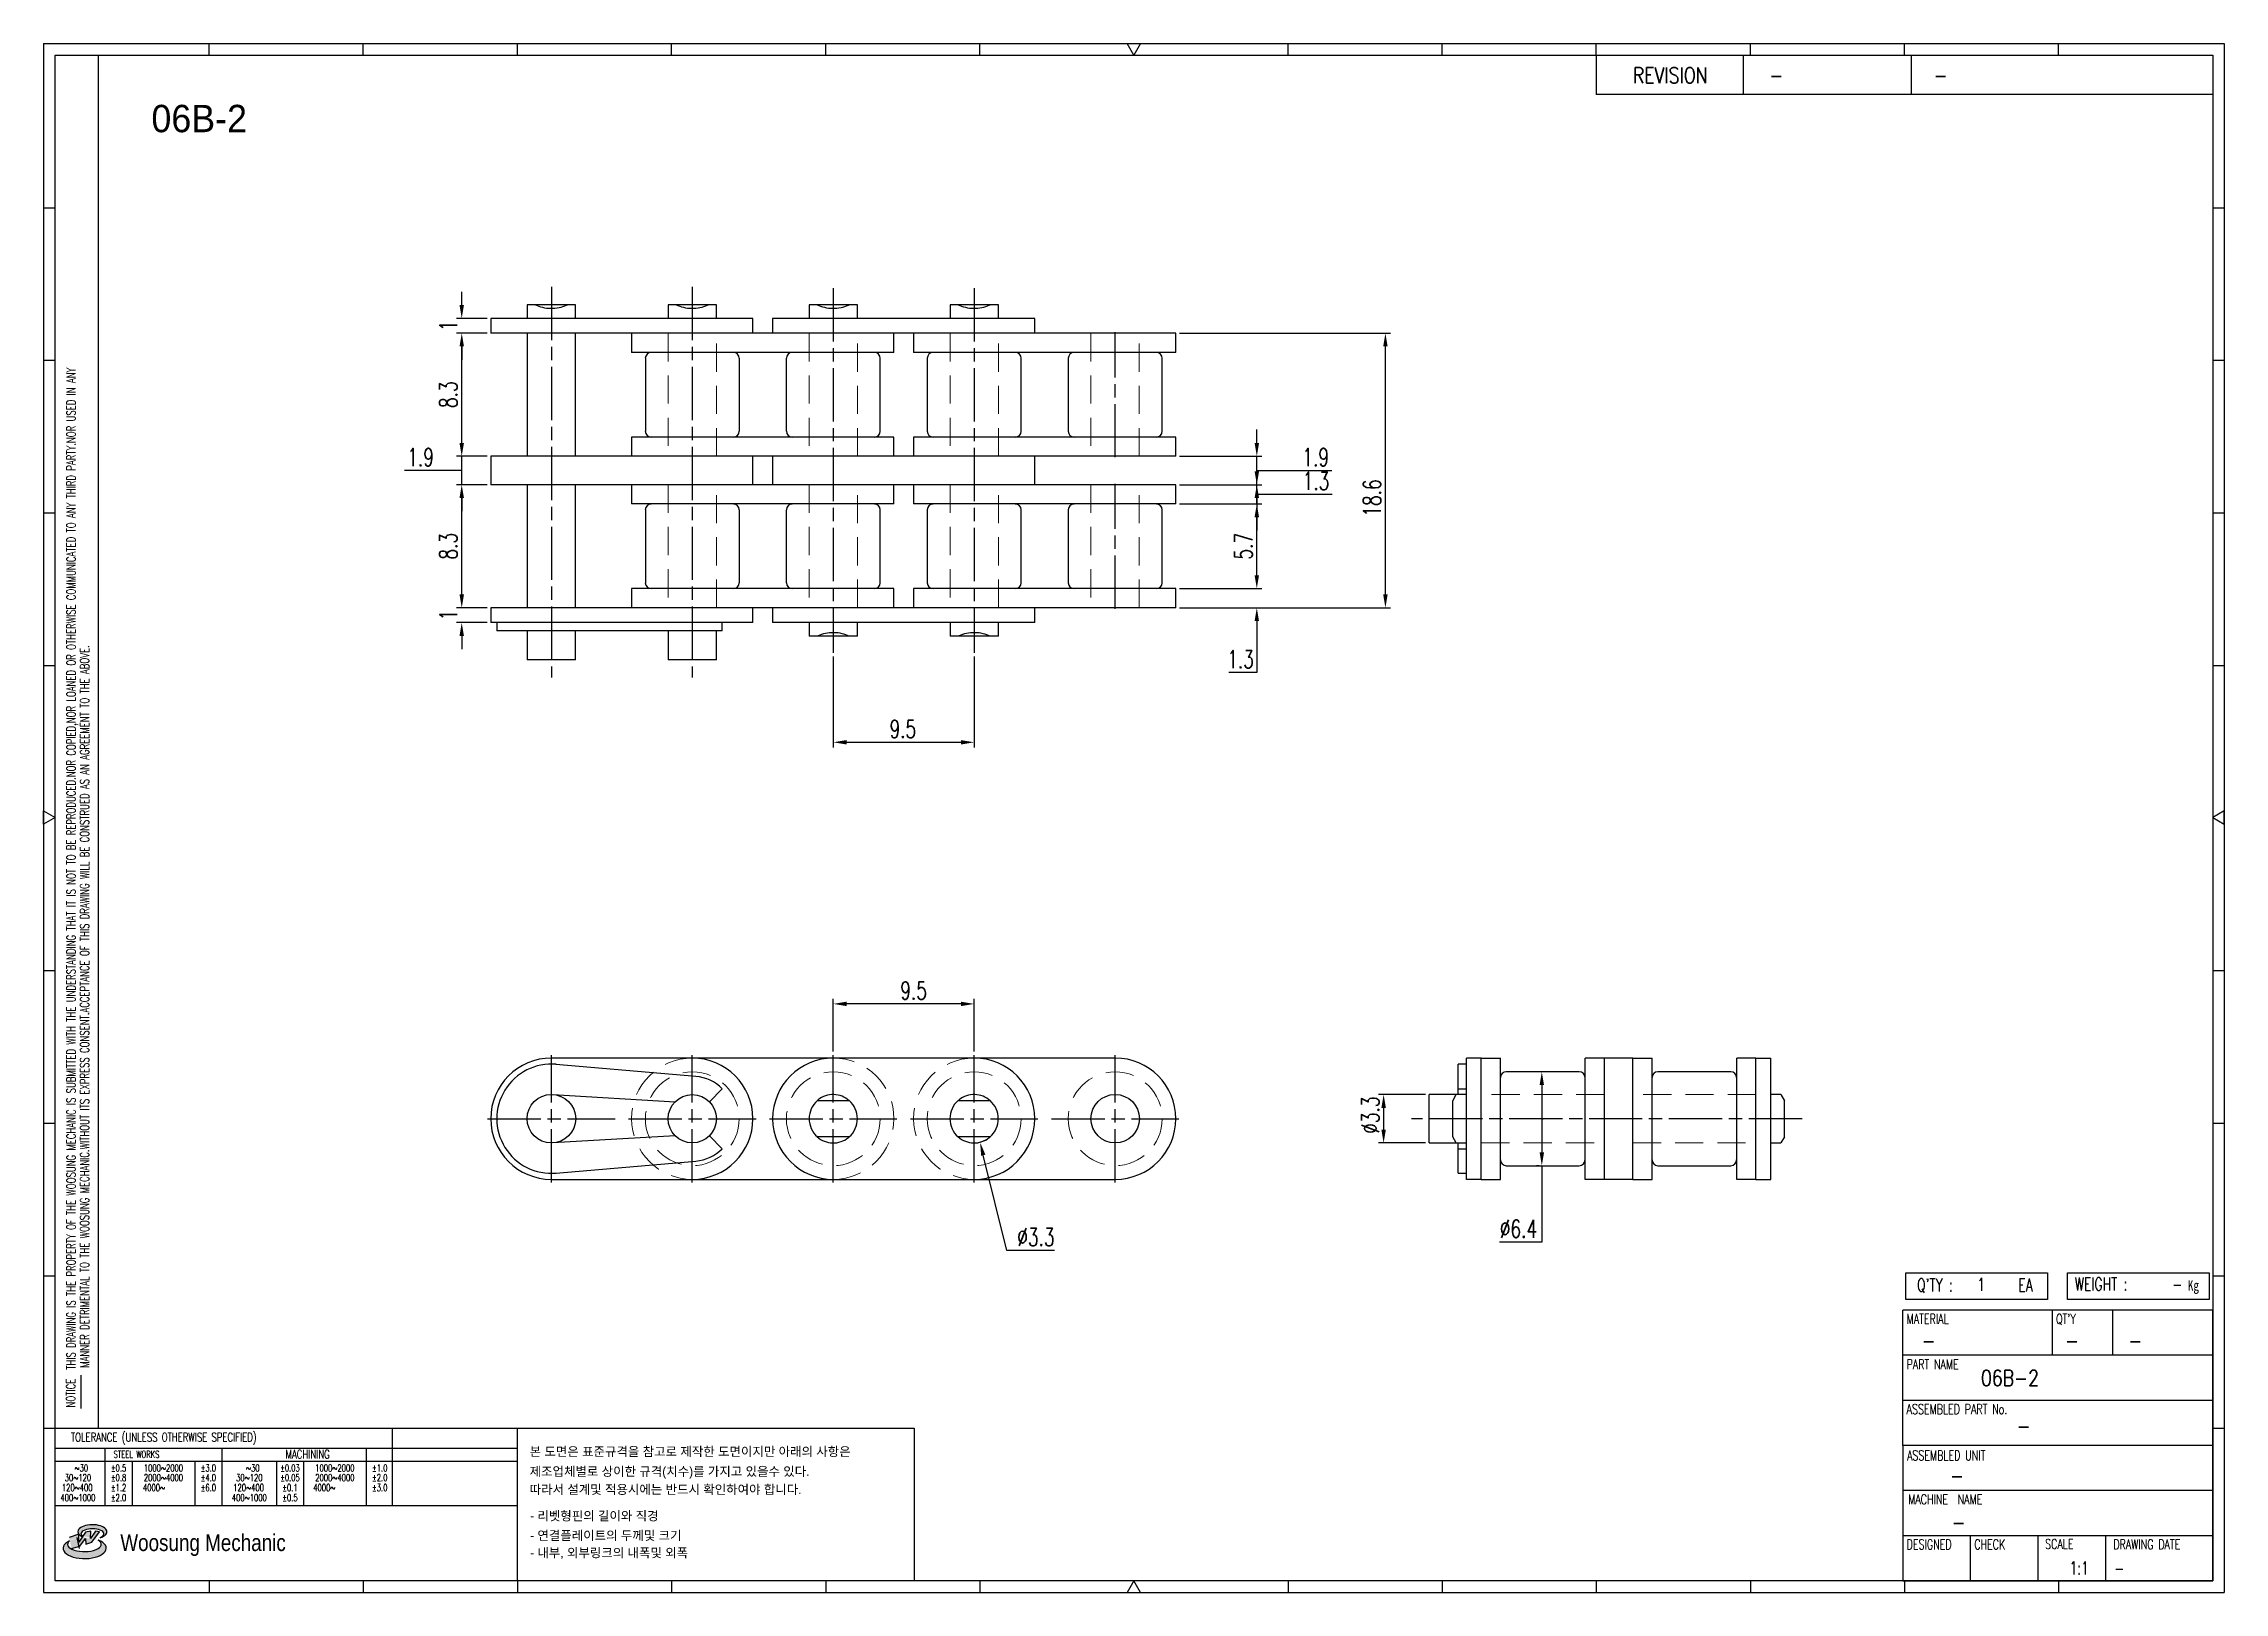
# Model space of a CAD drawing. Header units: millimetres. Extents: x 100 to 247, y -47 to 58.
import ezdxf
from ezdxf.enums import TextEntityAlignment as Align

# ---------------------------------------------------------------- set-up
doc = ezdxf.new("R2010")
doc.units = ezdxf.units.MM
doc.linetypes.add('AM_ISO08W050', pattern=[18, 12, -1.5, 3, -1.5])
doc.linetypes.add('HIDDEN', pattern=[9.525, 6.35, -3.175])
doc.layers.get('Defpoints').update_dxf_attribs({"color": 80})
doc.layers.add('CL1', color=140, linetype='AM_ISO08W050', lineweight=25)
doc.layers.add('HL3', color=1, linetype='HIDDEN', lineweight=0)
for name, color, linetype in [('S-DIM', 40, 'Continuous'), ('TITLE', 7, 'Continuous'), ('도면레이아웃', 7, 'Continuous')]:
    doc.layers.add(name, color=color, linetype=linetype)
doc.styles.add('HAN', font='ROMANS.shx', dxfattribs={"width": 0.7, "bigfont": 'whgtxt.shx'})
doc.styles.add('HKD_ST2', font='romans.shx', dxfattribs={"width": 0.7, "height": 4, "bigfont": '@extfont2.shx'})
doc.styles.add('HSG', font='SIMPLEX.shx', dxfattribs={"width": 0.7, "bigfont": 'HSG.shx'})
doc.styles.add('MtXpl_', font='Gulim.ttf')
doc.styles.add('SLDTEXTSTYLE4', font='arial.ttf', dxfattribs={"width": 0.8})
doc.dimstyles.new('APP0.5', dxfattribs={"dimscale": 0.5, "dimtxt": 2.4, "dimasz": 1.8, "dimexe": 0.7, "dimexo": 0.5, "dimgap": 0.6, "dimtad": 1, "dimtoh": 1, "dimdec": 1, "dimrnd": 0.01, "dimzin": 9, "dimdsep": 46, "dimtxsty": 'HSG', "dimcen": 0, "dimclrd": 1, "dimclre": 1, "dimclrt": 256, "dimazin": 2, "dimtp": 1, "dimtm": 1, "dimtfac": 0.5, "dimtdec": 1, "dimtofl": 0, "dimtmove": 0, "dimatfit": 3, "dimfxl": 0, "dimtvp": 1, "dimtolj": 2, "dimlwd": -1, "dimlwe": -1, "dimarcsym": 0})

# ---------------------------------------------------------------- blocks, each defined once
blk = doc.blocks.new('MAST')
at = {"layer": '도면레이아웃'}
h = blk.add_hatch(color=10, dxfattribs=at)
h.paths.add_polyline_path([(1.544, 35.177), (1.554, 34.966), (1.779, 35.034), (2.054, 35.422), (1.908, 35.446), (1.728, 35.167), (1.741, 35.439), (1.547, 35.405), (1.292, 35.041), (1.295, 35.33), (0.943, 35.208), (1.03, 34.8), (1.336, 34.885)])
edge = h.paths.add_edge_path()
edge.add_ellipse((1.795, 35.421), major_axis=(-0.53, 0), ratio=0.487785, start_angle=122.36065, end_angle=403.39574)
edge.add_line((1.411, 35.244), (1.419, 35.261))
edge.add_ellipse((1.798, 35.344), major_axis=(-0.423, 0), ratio=0.444396, start_angle=131.58977, end_angle=386.19408, ccw=False)
edge = h.paths.add_edge_path()
edge.add_ellipse((1.512, 34.815), major_axis=(-0.793, 0), ratio=0.480113, start_angle=314.67633, end_angle=590.85213)
edge.add_ellipse((1.501, 34.958), major_axis=(-0.62, 0), ratio=0.43311, start_angle=331.7024, end_angle=574.42495, ccw=False)
at = {"color": 140}
for p, q in [((0, 90.118), (80.15, 90.118)), ((0, 90.118), (0, 33.191)), ((80.15, 90.118), (80.15, 33.191)), ((57.068, 89.693), (57.068, 88.246)), ((62.47, 89.693), (62.47, 88.246)), ((68.635, 89.693), (68.635, 88.246)), ((79.725, 88.246), (57.068, 88.246)), ((68.449, 43.961), (68.449, 44.936)), ((68.449, 44.936), (73.654, 44.936)), ((73.654, 44.936), (73.654, 43.961)), ((74.39, 43.961), (74.39, 44.936)), ((74.39, 44.936), (79.595, 44.936)), ((79.595, 44.936), (79.595, 43.961)), ((68.336, 38.59), (68.336, 43.563)), ((79.725, 43.563), (68.336, 43.563)), ((73.654, 43.961), (68.449, 43.961)), ((73.827, 43.563), (73.827, 41.905)), ((79.595, 43.961), (74.39, 43.961)), ((76.037, 43.563), (76.037, 41.905)), ((79.725, 38.59), (79.725, 43.563)), ((79.725, 41.905), (68.336, 41.905)), ((79.725, 40.248), (68.336, 40.248)), ((68.336, 38.59), (68.336, 33.616)), ((79.725, 38.59), (68.336, 38.59)), ((79.725, 33.616), (79.725, 38.59)), ((79.725, 36.932), (68.336, 36.932)), ((79.725, 35.274), (68.336, 35.274)), ((70.822, 33.616), (70.822, 35.274)), ((73.309, 33.616), (73.309, 35.274)), ((75.796, 33.616), (75.796, 35.274)), ((0, 33.191), (80.15, 33.191)), ((68.336, 33.616), (79.725, 33.616))]:
    blk.add_line(p, q, dxfattribs=at)
for p, q in [((6.089, 89.693), (6.089, 90.118)), ((11.753, 89.693), (11.753, 90.118)), ((17.418, 89.693), (17.418, 90.118)), ((23.082, 89.693), (23.082, 90.118)), ((28.746, 89.693), (28.746, 90.118)), ((34.411, 89.693), (34.411, 90.118)), ((45.739, 89.693), (45.739, 90.118)), ((51.404, 89.693), (51.404, 90.118)), ((57.068, 89.693), (57.068, 90.118)), ((62.732, 89.693), (62.732, 90.118)), ((68.397, 89.693), (68.397, 90.118)), ((74.061, 89.693), (74.061, 90.118)), ((0, 84.085), (0.425, 84.085)), ((79.725, 84.085), (80.15, 84.085)), ((0, 78.478), (0.425, 78.478)), ((79.725, 78.478), (80.15, 78.478)), ((0, 72.87), (0.425, 72.87)), ((79.725, 72.87), (80.15, 72.87)), ((0, 67.262), (0.425, 67.262)), ((79.725, 67.262), (80.15, 67.262)), ((0, 56.047), (0.425, 56.047)), ((79.725, 56.047), (80.15, 56.047)), ((0, 50.439), (0.425, 50.439)), ((79.725, 50.439), (80.15, 50.439)), ((0, 44.832), (0.425, 44.832)), ((79.725, 44.832), (80.15, 44.832)), ((1.377, 39.947), (1.377, 41.174)), ((0, 39.224), (0.425, 39.224)), ((79.725, 39.224), (80.15, 39.224)), ((6.089, 33.616), (6.089, 33.191)), ((11.753, 33.616), (11.753, 33.191)), ((17.418, 33.616), (17.418, 33.191)), ((23.082, 33.616), (23.082, 33.191)), ((28.746, 33.616), (28.746, 33.191)), ((34.411, 33.616), (34.411, 33.191)), ((45.739, 33.616), (45.739, 33.191)), ((51.404, 33.616), (51.404, 33.191)), ((57.068, 33.616), (57.068, 33.191)), ((62.732, 33.616), (62.732, 33.191)), ((68.397, 33.616), (68.397, 33.191)), ((74.061, 33.616), (74.061, 33.191))]:
    blk.add_line(p, q)
at = {"color": 2}
for p, q in [((2.017, 39.224), (2.017, 89.693)), ((0.425, 39.224), (17.418, 39.224)), ((0.425, 38.487), (17.418, 38.487)), ((2.257, 38.487), (2.257, 36.382)), ((6.557, 38.5), (6.557, 36.382)), ((11.857, 38.487), (11.857, 36.382)), ((12.816, 39.224), (12.816, 36.382)), ((17.418, 33.616), (17.418, 39.224)), ((0.425, 38.012), (17.418, 38.012)), ((3.257, 38.012), (3.257, 36.382)), ((5.557, 38.012), (5.557, 36.382)), ((8.557, 38.012), (8.557, 36.382)), ((9.557, 38.026), (9.557, 36.382)), ((0.425, 36.382), (17.418, 36.382))]:
    blk.add_line(p, q, dxfattribs=at)
for points in [[(40.075, 89.693), (39.83, 90.118), (40.32, 90.118)], [(0.425, 61.679), (0, 61.433), (0, 61.924)], [(79.725, 61.679), (80.15, 61.433), (80.15, 61.924)], [(40.075, 33.616), (39.83, 33.191), (40.32, 33.191)]]:
    blk.add_lwpolyline(points, close=True)
at = {"color": 140}
blk.add_lwpolyline([(0.425, 89.693), (79.725, 89.693), (79.725, 33.616), (0.425, 33.616)], close=True, dxfattribs=at)
at = {"layer": '도면레이아웃'}
for p, q in [((1.295, 35.33), (0.943, 35.208)), ((1.547, 35.405), (1.292, 35.041)), ((1.292, 35.041), (1.295, 35.33)), ((1.741, 35.439), (1.547, 35.405)), ((1.908, 35.446), (1.728, 35.167)), ((1.728, 35.167), (1.741, 35.439)), ((1.779, 35.034), (2.054, 35.422)), ((2.054, 35.422), (1.908, 35.446)), ((1.03, 34.8), (1.336, 34.885)), ((1.224, 35.208), (1.311, 34.8)), ((1.224, 35.208), (1.224, 35.208)), ((1.336, 34.885), (1.544, 35.177)), ((1.419, 35.261), (1.411, 35.244)), ((1.544, 35.177), (1.554, 34.966)), ((1.554, 34.966), (1.779, 35.034))]:
    blk.add_line(p, q, dxfattribs=at)
for centre, major_axis, ratio, start_param, end_param in [((1.795, 35.421), (-0.53, 0), 0.487785, 2.135596, 7.040584), ((1.798, 35.344), (-0.423, 0), 0.444396, 2.296675, 6.740358), ((1.512, 34.815), (-0.793, 0), 0.480113, 5.492138, 10.312315), ((1.501, 34.958), (-0.62, 0), 0.43311, 5.789299, 10.025607)]:
    blk.add_ellipse(centre, major_axis=major_axis, ratio=ratio, start_param=start_param, end_param=end_param, dxfattribs=at)
for s, height, style, width, p in [('REVISION', 0.5806, 'HAN', 0.8, (58.415, 88.664)), ('-', 0.581, 'HAN', 0.8, (63.426, 88.664)), ('-', 0.581, 'HAN', 0.8, (69.468, 88.664)), ("Q'TY : ", 0.4746, 'HKD_ST2', 0.7, (68.857, 44.253)), ('1', 0.475, 'HKD_ST2', 0.7, (71.071, 44.275)), ('EA', 0.4746, 'HKD_ST2', 0.7, (72.578, 44.253)), ('WEIGHT : ', 0.4746, 'HKD_ST2', 0.7, (74.65, 44.286)), ('-', 0.581, 'HAN', 0.8, (69.029, 42.157)), ('-', 0.581, 'HAN', 0.8, (74.289, 42.157)), ('-', 0.581, 'HAN', 0.8, (76.623, 42.157)), ('-', 0.581, 'HAN', 0.8, (72.515, 39.013)), ('-', 0.581, 'HAN', 0.8, (70.067, 37.189)), ('-', 0.581, 'HAN', 0.8, (70.126, 35.48)), ('1:1', 0.4746, 'HKD_ST2', 0.7, (74.458, 33.848)), ('-', 0.475, 'HKD_ST2', 0.7, (76.112, 33.837))]:
    blk.add_text(s, height=height, dxfattribs=dict(style=style, width=width)).set_placement(p)
at = {"color": 6, "style": 'HKD_ST2', "width": 0.7}
for s, p in [(' THIS DRAWING IS THE PROPERTY OF THE WOOSUNG MECHANIC IS SUBMITTED WITH THE UNDERSTANDING THAT IT IS NOT TO BE REPRODUCED.NOR COPIED,NOR LOANED OR OTHERWISE COMMUNICATED TO ANY THIRD PARTY.NOR USED IN ANY', (1.173, 41.217)), ('MANNER DETRIMENTAL TO THE WOOSUNG MECHANIC.WITHOUT ITS EXPRESS CONSENT.ACCEPTANCE OF THIS DRAWING WILL BE CONSTRUED AS AN AGREEMENT TO THE ABOVE.', (1.672, 41.447))]:
    blk.add_text(s, height=0.326266, rotation=90, dxfattribs=at).set_placement(p)
at = {"style": 'HKD_ST2', "width": 0.7}
blk.add_text('-', height=0.475, dxfattribs=at).set_placement((78.613, 44.286), align=Align.RIGHT)
at = {"color": 254, "style": 'HKD_ST2', "width": 0.7}
for s, height, p in [('MATERIAL', 0.3651, (68.474, 43.425)), ("QT'Y", 0.3651, (73.965, 43.425)), ('PART NAME', 0.3651, (68.474, 41.756)), ('ASSEMBLED PART No.', 0.36511, (68.474, 40.109)), ('ASSEMBLED UNIT', 0.36511, (68.49, 38.408)), ('MACHINE  NAME', 0.36511, (68.532, 36.794)), ('DESIGNED', 0.3651, (68.474, 35.136)), ('CHECK', 0.3651, (70.961, 35.136)), ('SCALE', 0.3651, (73.566, 35.153)), ('DRAWING DATE', 0.36511, (76.071, 35.141))]:
    blk.add_text(s, height=height, dxfattribs=at).set_placement(p, align=Align.TOP_LEFT)
at = {"style": 'HKD_ST2', "width": 0.7}
blk.add_text('NOTICE', height=0.3263, rotation=90, dxfattribs=at).set_placement((1.163, 39.988))
blk.add_text('TOLERANCE (UNLESS OTHERWISE SPECIFIED)', height=0.32627, dxfattribs=at).set_placement((4.417, 38.896), align=Align.MIDDLE_CENTER)
at = {"color": 4, "style": 'HKD_ST2', "width": 0.7}
for s, height, p in [('%%12630', 0.261, (1.389, 37.762)), ('1000%%1262000', 0.26101, (4.407, 37.762)), ('%%12630', 0.261, (7.689, 37.762)), ('1000%%1262000', 0.26101, (10.707, 37.762)), ('120%%126400', 0.26101, (1.237, 37.045)), ('30%%126120', 0.261, (1.263, 37.411)), ('4000%%126', 0.261, (4.061, 37.045)), ('2000%%1264000', 0.26101, (4.407, 37.411)), ('120%%126400', 0.26101, (7.537, 37.045)), ('30%%126120', 0.261, (7.563, 37.411)), ('4000%%126', 0.261, (10.321, 37.045)), ('2000%%1264000', 0.26101, (10.707, 37.411)), ('400%%1261000', 0.26101, (1.263, 36.67)), ('400%%1261000', 0.26101, (7.563, 36.67))]:
    blk.add_text(s, height=height, dxfattribs=at).set_placement(p, align=Align.MIDDLE_CENTER)
for s, height, p in [('%%P0.5', 0.261, (2.757, 37.762)), ('STEEL WORKS', 0.26101, (3.416, 38.268)), ('%%P3.0', 0.261, (6.057, 37.762)), ('%%P0.03', 0.261, (9.057, 37.762)), ('MACHINING', 0.3263, (9.707, 38.27)), ('%%P1.0', 0.261, (12.357, 37.762)), ('%%P0.8', 0.261, (2.757, 37.411)), ('%%P1.2', 0.261, (2.757, 37.045)), ('%%P4.0', 0.261, (6.057, 37.411)), ('%%P6.0', 0.261, (6.057, 37.045)), ('%%P0.05', 0.261, (9.057, 37.411)), ('%%P0.1', 0.261, (9.057, 37.045)), ('%%P2.0', 0.261, (12.357, 37.411)), ('%%P3.0', 0.261, (12.357, 37.045)), ('%%P2.0', 0.261, (2.757, 36.67)), ('%%P0.5', 0.261, (9.057, 36.67))]:
    blk.add_text(s, height=height, dxfattribs=at).set_placement(p, align=Align.MIDDLE)
at = {"color": 1, "style": 'SLDTEXTSTYLE4', "width": 0.8}
blk.add_text('Woosung Mechanic', height=0.61957, dxfattribs=at).set_placement((2.822, 34.711))
at = {"layer": 'TITLE', "width": 0.8}
blk.add_text('Kg', height=0.3789, dxfattribs=at).set_placement((78.807, 44.286))
blk = doc.blocks.new('*D6')
at = {"layer": 'Defpoints', "color": 0, "transparency": 16777216}
for p in [(176.25, 21.06), (181.72, 21.06), (176.25, 19.76)]:
    blk.add_point(p, dxfattribs=at)
at = {"layer": 'S-DIM', "color": 1, "transparency": 16777216}
for p, q in [((181.72, 21.96), (181.72, 22.86)), ((176.5, 21.06), (182.07, 21.06)), ((176.5, 19.76), (182.07, 19.76)), ((181.72, 18.86), (181.72, 15.38)), ((181.72, 15.38), (179.82, 15.38))]:
    blk.add_line(p, q, dxfattribs=at)
for points in [[(181.57, 21.96), (181.87, 21.96), (181.72, 21.06)], [(181.57, 18.86), (181.87, 18.86), (181.72, 19.76)]]:
    blk.add_solid(points, dxfattribs=at)
at = {"layer": 'S-DIM', "transparency": 16777216, "insert": (180.62, 16.28), "char_height": 1.2, "attachment_point": 5, "style": 'HSG'}
blk.add_mtext('\\A2;1.3', dxfattribs=at)
blk = doc.blocks.new('*D13')
at = {"layer": 'Defpoints', "color": 0, "transparency": 16777216}
for p in [(176.25, 26.78), (181.72, 26.78), (176.25, 21.06)]:
    blk.add_point(p, dxfattribs=at)
at = {"layer": 'S-DIM', "color": 1, "transparency": 16777216}
for p, q in [((176.5, 26.78), (182.07, 26.78)), ((181.72, 21.96), (181.72, 25.88)), ((176.5, 21.06), (182.07, 21.06))]:
    blk.add_line(p, q, dxfattribs=at)
for points in [[(181.57, 25.88), (181.87, 25.88), (181.72, 26.78)], [(181.57, 21.96), (181.87, 21.96), (181.72, 21.06)]]:
    blk.add_solid(points, dxfattribs=at)
at = {"layer": 'S-DIM', "transparency": 16777216, "insert": (180.82, 23.92), "char_height": 1.2, "attachment_point": 5, "rotation": 90, "style": 'HSG'}
blk.add_mtext('\\A2;5.7', dxfattribs=at)
blk = doc.blocks.new('*D14')
at = {"layer": 'Defpoints', "color": 0, "transparency": 16777216}
for p in [(176.25, 28.08), (181.72, 28.08), (176.25, 26.78)]:
    blk.add_point(p, dxfattribs=at)
at = {"layer": 'S-DIM', "color": 1, "transparency": 16777216}
for p, q in [((181.72, 28.98), (181.72, 29.88)), ((176.5, 28.08), (182.07, 28.08)), ((181.72, 26.78), (181.72, 28.08)), ((176.5, 26.78), (182.07, 26.78)), ((181.72, 27.43), (184.62, 27.43)), ((184.62, 27.43), (186.82, 27.43)), ((181.72, 25.88), (181.72, 24.98))]:
    blk.add_line(p, q, dxfattribs=at)
for points in [[(181.57, 28.98), (181.87, 28.98), (181.72, 28.08)], [(181.57, 25.88), (181.87, 25.88), (181.72, 26.78)]]:
    blk.add_solid(points, dxfattribs=at)
at = {"layer": 'S-DIM', "transparency": 16777216, "insert": (185.72, 28.33), "char_height": 1.2, "attachment_point": 5, "style": 'HSG'}
blk.add_mtext('\\A2;1.3', dxfattribs=at)
blk = doc.blocks.new('*D15')
at = {"layer": 'Defpoints', "color": 0, "transparency": 16777216}
for p in [(176.25, 30), (181.72, 30), (176.25, 28.08)]:
    blk.add_point(p, dxfattribs=at)
at = {"layer": 'S-DIM', "color": 1, "transparency": 16777216}
for p, q in [((181.72, 30.9), (181.72, 31.8)), ((176.5, 30), (182.07, 30)), ((181.72, 28.08), (181.72, 30)), ((176.5, 28.08), (182.07, 28.08)), ((181.72, 29.04), (184.62, 29.04)), ((184.62, 29.04), (186.78, 29.04)), ((181.72, 27.18), (181.72, 26.28))]:
    blk.add_line(p, q, dxfattribs=at)
for points in [[(181.57, 30.9), (181.87, 30.9), (181.72, 30)], [(181.57, 27.18), (181.87, 27.18), (181.72, 28.08)]]:
    blk.add_solid(points, dxfattribs=at)
at = {"layer": 'S-DIM', "transparency": 16777216, "insert": (185.7, 29.94), "char_height": 1.2, "attachment_point": 5, "style": 'HSG'}
blk.add_mtext('\\A2;1.9', dxfattribs=at)
blk = doc.blocks.new('*D16')
at = {"layer": 'Defpoints', "color": 0, "transparency": 16777216}
for p in [(176.25, 38.32), (190.41, 38.32), (176.25, 19.76)]:
    blk.add_point(p, dxfattribs=at)
at = {"layer": 'S-DIM', "color": 1, "transparency": 16777216}
for p, q in [((176.5, 38.32), (190.76, 38.32)), ((190.41, 20.66), (190.41, 37.42)), ((176.5, 19.76), (190.76, 19.76))]:
    blk.add_line(p, q, dxfattribs=at)
for points in [[(190.26, 37.42), (190.56, 37.42), (190.41, 38.32)], [(190.26, 20.66), (190.56, 20.66), (190.41, 19.76)]]:
    blk.add_solid(points, dxfattribs=at)
at = {"layer": 'S-DIM', "transparency": 16777216, "insert": (189.51, 27.18), "char_height": 1.2, "attachment_point": 5, "rotation": 90, "style": 'HSG'}
blk.add_mtext('\\A2;18.6', dxfattribs=at)
blk = doc.blocks.new('*D8')
at = {"layer": 'Defpoints', "color": 0, "transparency": 16777216}
for p in [(127.99, 19.76), (129.95, 19.76), (129.95, 18.76)]:
    blk.add_point(p, dxfattribs=at)
at = {"layer": 'S-DIM', "color": 1, "transparency": 16777216}
for p, q in [((127.99, 20.66), (127.99, 21.56)), ((129.7, 19.76), (127.64, 19.76)), ((129.7, 18.76), (127.64, 18.76)), ((127.99, 17.86), (127.99, 16.96))]:
    blk.add_line(p, q, dxfattribs=at)
for points in [[(127.84, 20.66), (128.14, 20.66), (127.99, 19.76)], [(127.84, 17.86), (128.14, 17.86), (127.99, 18.76)]]:
    blk.add_solid(points, dxfattribs=at)
at = {"layer": 'S-DIM', "transparency": 16777216, "insert": (127.09, 19.26), "char_height": 1.2, "attachment_point": 5, "rotation": 90, "style": 'HSG'}
blk.add_mtext('\\A2;1', dxfattribs=at)
blk = doc.blocks.new('*D9')
at = {"layer": 'Defpoints', "color": 0, "transparency": 16777216}
for p in [(127.99, 28.08), (129.95, 28.08), (129.95, 19.76)]:
    blk.add_point(p, dxfattribs=at)
at = {"layer": 'S-DIM', "color": 1, "transparency": 16777216}
for p, q in [((129.7, 28.08), (127.64, 28.08)), ((127.99, 20.66), (127.99, 27.18)), ((129.7, 19.76), (127.64, 19.76))]:
    blk.add_line(p, q, dxfattribs=at)
for points in [[(127.84, 27.18), (128.14, 27.18), (127.99, 28.08)], [(127.84, 20.66), (128.14, 20.66), (127.99, 19.76)]]:
    blk.add_solid(points, dxfattribs=at)
at = {"layer": 'S-DIM', "transparency": 16777216, "insert": (127.09, 23.92), "char_height": 1.2, "attachment_point": 5, "rotation": 90, "style": 'HSG'}
blk.add_mtext('\\A2;8.3', dxfattribs=at)
blk = doc.blocks.new('*D10')
at = {"layer": 'Defpoints', "color": 0, "transparency": 16777216}
for p in [(127.99, 30), (129.95, 30), (129.95, 28.08)]:
    blk.add_point(p, dxfattribs=at)
at = {"layer": 'S-DIM', "color": 1, "transparency": 16777216}
for p, q in [((127.99, 30.9), (127.99, 31.8)), ((129.7, 30), (127.64, 30)), ((127.99, 28.08), (127.99, 30)), ((126.29, 29.04), (124.13, 29.04)), ((127.99, 29.04), (126.29, 29.04)), ((129.7, 28.08), (127.64, 28.08)), ((127.99, 27.18), (127.99, 26.28))]:
    blk.add_line(p, q, dxfattribs=at)
for points in [[(127.84, 30.9), (128.14, 30.9), (127.99, 30)], [(127.84, 27.18), (128.14, 27.18), (127.99, 28.08)]]:
    blk.add_solid(points, dxfattribs=at)
at = {"layer": 'S-DIM', "transparency": 16777216, "insert": (125.21, 29.94), "char_height": 1.2, "attachment_point": 5, "style": 'HSG'}
blk.add_mtext('\\A2;1.9', dxfattribs=at)
blk = doc.blocks.new('*D11')
at = {"layer": 'Defpoints', "color": 0, "transparency": 16777216}
for p in [(127.99, 38.32), (129.95, 38.32), (129.95, 30)]:
    blk.add_point(p, dxfattribs=at)
at = {"layer": 'S-DIM', "color": 1, "transparency": 16777216}
for p, q in [((129.7, 38.32), (127.64, 38.32)), ((127.99, 30.9), (127.99, 37.42)), ((129.7, 30), (127.64, 30))]:
    blk.add_line(p, q, dxfattribs=at)
for points in [[(127.84, 37.42), (128.14, 37.42), (127.99, 38.32)], [(127.84, 30.9), (128.14, 30.9), (127.99, 30)]]:
    blk.add_solid(points, dxfattribs=at)
at = {"layer": 'S-DIM', "transparency": 16777216, "insert": (127.09, 34.16), "char_height": 1.2, "attachment_point": 5, "rotation": 90, "style": 'HSG'}
blk.add_mtext('\\A2;8.3', dxfattribs=at)
blk = doc.blocks.new('*D12')
at = {"layer": 'Defpoints', "color": 0, "transparency": 16777216}
for p in [(127.99, 39.32), (129.95, 39.32), (129.95, 38.32)]:
    blk.add_point(p, dxfattribs=at)
at = {"layer": 'S-DIM', "color": 1, "transparency": 16777216}
for p, q in [((127.99, 40.22), (127.99, 41.12)), ((129.7, 39.32), (127.64, 39.32)), ((129.7, 38.32), (127.64, 38.32)), ((127.99, 37.42), (127.99, 36.52))]:
    blk.add_line(p, q, dxfattribs=at)
for points in [[(127.84, 40.22), (128.14, 40.22), (127.99, 39.32)], [(127.84, 37.42), (128.14, 37.42), (127.99, 38.32)]]:
    blk.add_solid(points, dxfattribs=at)
at = {"layer": 'S-DIM', "transparency": 16777216, "insert": (127.09, 38.82), "char_height": 1.2, "attachment_point": 5, "rotation": 90, "style": 'HSG'}
blk.add_mtext('\\A2;1', dxfattribs=at)
blk = doc.blocks.new('*D2')
at = {"layer": 'Defpoints', "color": 0, "transparency": 16777216}
for p in [(153.1, 16.72), (162.62, 16.72), (162.62, 10.67)]:
    blk.add_point(p, dxfattribs=at)
at = {"layer": 'S-DIM', "color": 1, "transparency": 16777216}
for p, q in [((153.1, 16.47), (153.1, 10.32)), ((162.62, 16.47), (162.62, 10.32)), ((154, 10.67), (161.72, 10.67))]:
    blk.add_line(p, q, dxfattribs=at)
for points in [[(154, 10.82), (154, 10.52), (153.1, 10.67)], [(161.72, 10.82), (161.72, 10.52), (162.62, 10.67)]]:
    blk.add_solid(points, dxfattribs=at)
at = {"layer": 'S-DIM', "transparency": 16777216, "insert": (157.8, 11.57), "char_height": 1.2, "attachment_point": 5, "style": 'HSG'}
blk.add_mtext('\\A2;9.5', dxfattribs=at)
blk = doc.blocks.new('*D3')
at = {"layer": 'Defpoints', "color": 0, "transparency": 16777216}
for p in [(153.1, -7.01), (153.1, -10.47), (162.62, -10.47)]:
    blk.add_point(p, dxfattribs=at)
at = {"layer": 'S-DIM', "color": 1, "transparency": 16777216}
for p, q in [((153.1, -10.22), (153.1, -6.66)), ((161.72, -7.01), (154, -7.01)), ((162.62, -10.22), (162.62, -6.66))]:
    blk.add_line(p, q, dxfattribs=at)
for points in [[(154, -6.86), (154, -7.16), (153.1, -7.01)], [(161.72, -6.86), (161.72, -7.16), (162.62, -7.01)]]:
    blk.add_solid(points, dxfattribs=at)
at = {"layer": 'S-DIM', "transparency": 16777216, "insert": (158.53, -6.11), "char_height": 1.2, "attachment_point": 5, "style": 'HSG'}
blk.add_mtext('\\A2;9.5', dxfattribs=at)
blk = doc.blocks.new('*D4')
at = {"layer": 'Defpoints', "color": 0, "transparency": 16777216}
for p in [(162.23, -13.19), (163.02, -16.36)]:
    blk.add_point(p, dxfattribs=at)
at = {"layer": 'S-DIM', "color": 1, "transparency": 16777216}
for p, q in [((164.83, -23.67), (163.23, -17.23)), ((168.05, -23.67), (164.83, -23.67))]:
    blk.add_line(p, q, dxfattribs=at)
blk.add_arc((162.62, -14.77), 1.63, 271.6639, 302.6488, dxfattribs=at)
blk.add_solid([(163.38, -17.2), (163.09, -17.27), (163.02, -16.36)], dxfattribs=at)
at = {"layer": 'S-DIM', "transparency": 16777216, "insert": (166.79, -22.77), "char_height": 1.2, "attachment_point": 5, "style": 'HSG'}
blk.add_mtext('\\A2;∅3.3', dxfattribs=at)
blk = doc.blocks.new('*D5')
at = {"layer": 'Defpoints', "color": 0, "transparency": 16777216}
for p in [(193.37, -13.14), (190.29, -16.41), (193.37, -16.41)]:
    blk.add_point(p, dxfattribs=at)
at = {"layer": 'S-DIM', "color": 1, "transparency": 16777216}
for p, q in [((193.12, -13.14), (189.94, -13.14)), ((190.29, -14.04), (190.29, -15.51)), ((193.12, -16.41), (189.94, -16.41))]:
    blk.add_line(p, q, dxfattribs=at)
for points in [[(190.14, -14.04), (190.44, -14.04), (190.29, -13.14)], [(190.14, -15.51), (190.44, -15.51), (190.29, -16.41)]]:
    blk.add_solid(points, dxfattribs=at)
at = {"layer": 'S-DIM', "transparency": 16777216, "insert": (189.39, -14.53), "char_height": 1.2, "attachment_point": 5, "rotation": 90, "style": 'HSG'}
blk.add_mtext('\\A2;%%c3.3', dxfattribs=at)
blk = doc.blocks.new('*D7')
at = {"layer": 'Defpoints', "color": 0, "transparency": 16777216}
for p in [(201.05, -11.6), (200.98, -17.95), (201.05, -17.95)]:
    blk.add_point(p, dxfattribs=at)
at = {"layer": 'S-DIM', "color": 1, "transparency": 16777216}
for p, q in [((200.8, -11.6), (200.63, -11.6)), ((200.98, -12.5), (200.98, -17.05)), ((200.8, -17.95), (200.63, -17.95)), ((200.98, -17.95), (200.98, -23.11)), ((200.98, -23.11), (198.12, -23.11))]:
    blk.add_line(p, q, dxfattribs=at)
for points in [[(200.83, -12.5), (201.13, -12.5), (200.98, -11.6)], [(200.83, -17.05), (201.13, -17.05), (200.98, -17.95)]]:
    blk.add_solid(points, dxfattribs=at)
at = {"layer": 'S-DIM', "transparency": 16777216, "insert": (199.4, -22.21), "char_height": 1.2, "attachment_point": 5, "style": 'HSG'}
blk.add_mtext('\\A2;%%c6.4', dxfattribs=at)

msp = doc.modelspace()

# ---------------------------------------------------------------- linework, layer by layer
for p, q in [((132.41, 40.24), (132.41, 39.32)), ((135.68, 40.24), (132.41, 40.24)), ((132.97, 40.24), (133.08, 40.19)), ((133.08, 40.19), (133.19, 40.14)), ((133.19, 40.14), (133.32, 40.1)), ((133.32, 40.1), (133.45, 40.07)), ((133.45, 40.07), (133.59, 40.04)), ((133.59, 40.04), (133.72, 40.02)), ((133.72, 40.02), (133.86, 40.01)), ((133.86, 40.01), (134.01, 40)), ((134.01, 40), (134.15, 40)), ((134.15, 40), (134.29, 40.01)), ((134.29, 40.01), (134.43, 40.03)), ((134.43, 40.03), (134.57, 40.05)), ((134.57, 40.05), (134.7, 40.08)), ((134.7, 40.08), (134.83, 40.12)), ((134.83, 40.12), (134.95, 40.16)), ((134.95, 40.16), (135.07, 40.21)), ((135.07, 40.21), (135.13, 40.24)), ((135.68, 39.32), (135.68, 40.24)), ((145.21, 40.24), (141.94, 40.24)), ((141.94, 40.24), (141.94, 39.32)), ((142.49, 40.24), (142.6, 40.19)), ((142.6, 40.19), (142.72, 40.14)), ((142.72, 40.14), (142.84, 40.1)), ((142.84, 40.1), (142.98, 40.07)), ((142.98, 40.07), (143.11, 40.04)), ((143.11, 40.04), (143.25, 40.02)), ((143.25, 40.02), (143.39, 40.01)), ((143.39, 40.01), (143.53, 40)), ((143.53, 40), (143.67, 40)), ((143.67, 40), (143.82, 40.01)), ((143.82, 40.01), (143.96, 40.03)), ((143.96, 40.03), (144.09, 40.05)), ((144.09, 40.05), (144.23, 40.08)), ((144.23, 40.08), (144.35, 40.12)), ((144.35, 40.12), (144.48, 40.16)), ((144.48, 40.16), (144.59, 40.21)), ((144.59, 40.21), (144.65, 40.24)), ((145.21, 39.32), (145.21, 40.24)), ((154.73, 40.24), (151.46, 40.24)), ((151.46, 40.24), (151.46, 39.32)), ((152.02, 40.24), (152.13, 40.19)), ((152.13, 40.19), (152.24, 40.14)), ((152.24, 40.14), (152.37, 40.1)), ((152.37, 40.1), (152.5, 40.07)), ((152.5, 40.07), (152.64, 40.04)), ((152.64, 40.04), (152.77, 40.02)), ((152.77, 40.02), (152.91, 40.01)), ((152.91, 40.01), (153.06, 40)), ((153.06, 40), (153.2, 40)), ((153.2, 40), (153.34, 40.01)), ((153.34, 40.01), (153.48, 40.03)), ((153.48, 40.03), (153.62, 40.05)), ((153.62, 40.05), (153.75, 40.08)), ((153.75, 40.08), (153.88, 40.12)), ((153.88, 40.12), (154, 40.16)), ((154, 40.16), (154.12, 40.21)), ((154.12, 40.21), (154.18, 40.24)), ((154.73, 39.32), (154.73, 40.24)), ((160.99, 40.24), (160.99, 39.32)), ((164.26, 40.24), (160.99, 40.24)), ((161.54, 40.24), (161.65, 40.19)), ((161.65, 40.19), (161.77, 40.14)), ((161.77, 40.14), (161.89, 40.1)), ((161.89, 40.1), (162.03, 40.07)), ((162.03, 40.07), (162.16, 40.04)), ((162.16, 40.04), (162.3, 40.02)), ((162.3, 40.02), (162.44, 40.01)), ((162.44, 40.01), (162.58, 40)), ((162.58, 40), (162.72, 40)), ((162.72, 40), (162.87, 40.01)), ((162.87, 40.01), (163.01, 40.03)), ((163.01, 40.03), (163.14, 40.05)), ((163.14, 40.05), (163.28, 40.08)), ((163.28, 40.08), (163.4, 40.12)), ((163.4, 40.12), (163.53, 40.16)), ((163.53, 40.16), (163.64, 40.21)), ((163.64, 40.21), (163.7, 40.24)), ((164.26, 39.32), (164.26, 40.24)), ((147.67, 39.32), (129.95, 39.32)), ((129.95, 39.32), (129.95, 38.32)), ((143.57, 38.32), (129.95, 38.32)), ((132.41, 38.32), (132.41, 30)), ((135.68, 30), (135.68, 38.32)), ((139.47, 38.32), (139.47, 37.02)), ((153.1, 38.32), (143.57, 38.32)), ((147.67, 38.32), (147.67, 39.32)), ((149, 39.32), (149, 38.32)), ((166.72, 39.32), (149, 39.32)), ((162.62, 38.32), (153.1, 38.32)), ((157.2, 37.02), (157.2, 38.32)), ((158.52, 38.32), (158.52, 37.02)), ((176.25, 38.32), (162.62, 38.32)), ((166.72, 38.32), (166.72, 39.32)), ((176.25, 37.02), (176.25, 38.32)), ((157.2, 37.02), (139.47, 37.02)), ((176.25, 37.02), (158.52, 37.02)), ((140.4, 36.62), (140.4, 31.69)), ((146.75, 31.69), (146.75, 36.62)), ((149.92, 36.62), (149.92, 31.69)), ((156.27, 31.69), (156.27, 36.62)), ((159.45, 36.62), (159.45, 31.69)), ((165.8, 31.69), (165.8, 36.62)), ((168.97, 36.62), (168.97, 31.69)), ((175.32, 31.69), (175.32, 36.62)), ((139.47, 31.3), (139.47, 30)), ((157.2, 31.3), (139.47, 31.3)), ((157.2, 30), (157.2, 31.3)), ((176.25, 31.3), (158.52, 31.3)), ((158.52, 31.3), (158.52, 30)), ((176.25, 30), (176.25, 31.3)), ((143.57, 30), (129.95, 30)), ((129.95, 30), (129.95, 28.08)), ((153.1, 30), (143.57, 30)), ((147.67, 28.08), (147.67, 30)), ((149, 30), (149, 28.08)), ((162.62, 30), (153.1, 30)), ((176.25, 30), (162.62, 30)), ((166.72, 28.08), (166.72, 30)), ((143.57, 28.08), (129.95, 28.08)), ((132.41, 28.08), (132.41, 19.76)), ((135.68, 19.76), (135.68, 28.08)), ((139.47, 28.08), (139.47, 26.78)), ((153.1, 28.08), (143.57, 28.08)), ((162.62, 28.08), (153.1, 28.08)), ((157.2, 26.78), (157.2, 28.08)), ((158.52, 28.08), (158.52, 26.78)), ((176.25, 28.08), (162.62, 28.08)), ((176.25, 26.78), (176.25, 28.08)), ((157.2, 26.78), (139.47, 26.78)), ((176.25, 26.78), (158.52, 26.78)), ((140.4, 26.38), (140.4, 21.45)), ((146.75, 21.45), (146.75, 26.38)), ((149.92, 26.38), (149.92, 21.45)), ((156.27, 21.45), (156.27, 26.38)), ((159.45, 26.38), (159.45, 21.45)), ((165.8, 21.45), (165.8, 26.38)), ((168.97, 26.38), (168.97, 21.45)), ((175.32, 21.45), (175.32, 26.38)), ((157.2, 21.06), (139.47, 21.06)), ((139.47, 21.06), (139.47, 19.76)), ((157.2, 19.76), (157.2, 21.06)), ((176.25, 21.06), (158.52, 21.06)), ((158.52, 21.06), (158.52, 19.76)), ((176.25, 19.76), (176.25, 21.06)), ((143.57, 19.76), (129.95, 19.76)), ((129.95, 19.76), (129.95, 18.76)), ((153.1, 19.76), (143.57, 19.76)), ((147.67, 18.76), (147.67, 19.76)), ((149, 19.76), (149, 18.76)), ((162.62, 19.76), (153.1, 19.76)), ((176.25, 19.76), (162.62, 19.76)), ((166.72, 18.76), (166.72, 19.76)), ((147.67, 18.76), (129.95, 18.76)), ((130.36, 18.76), (130.36, 18.2)), ((145.6, 18.2), (130.36, 18.2)), ((132.41, 18.2), (132.41, 16.24)), ((135.68, 16.24), (135.68, 18.2)), ((141.94, 18.2), (141.94, 16.24)), ((145.21, 16.24), (145.21, 18.2)), ((145.6, 18.2), (145.6, 18.76)), ((166.72, 18.76), (149, 18.76)), ((151.46, 18.76), (151.46, 17.84)), ((154.73, 17.84), (151.46, 17.84)), ((152.08, 17.87), (152.02, 17.84)), ((152.19, 17.92), (152.08, 17.87)), ((152.31, 17.96), (152.19, 17.92)), ((152.44, 18), (152.31, 17.96)), ((152.58, 18.03), (152.44, 18)), ((152.71, 18.05), (152.58, 18.03)), ((152.85, 18.06), (152.71, 18.05)), ((152.99, 18.07), (152.85, 18.06)), ((153.14, 18.07), (152.99, 18.07)), ((153.28, 18.07), (153.14, 18.07)), ((153.42, 18.06), (153.28, 18.07)), ((153.56, 18.04), (153.42, 18.06)), ((153.69, 18.01), (153.56, 18.04)), ((153.82, 17.98), (153.69, 18.01)), ((153.95, 17.94), (153.82, 17.98)), ((154.07, 17.89), (153.95, 17.94)), ((154.18, 17.84), (154.07, 17.89)), ((154.73, 17.84), (154.73, 18.76)), ((160.99, 18.76), (160.99, 17.84)), ((164.26, 17.84), (160.99, 17.84)), ((161.6, 17.87), (161.54, 17.84)), ((161.72, 17.92), (161.6, 17.87)), ((161.84, 17.96), (161.72, 17.92)), ((161.97, 18), (161.84, 17.96)), ((162.1, 18.03), (161.97, 18)), ((162.24, 18.05), (162.1, 18.03)), ((162.38, 18.06), (162.24, 18.05)), ((162.52, 18.07), (162.38, 18.06)), ((162.66, 18.07), (162.52, 18.07)), ((162.8, 18.07), (162.66, 18.07)), ((162.95, 18.06), (162.8, 18.07)), ((163.08, 18.04), (162.95, 18.06)), ((163.22, 18.01), (163.08, 18.04)), ((163.35, 17.98), (163.22, 18.01)), ((163.47, 17.94), (163.35, 17.98)), ((163.59, 17.89), (163.47, 17.94)), ((163.7, 17.84), (163.59, 17.89)), ((164.26, 17.84), (164.26, 18.76)), ((135.68, 16.24), (132.41, 16.24)), ((145.21, 16.24), (141.94, 16.24)), ((143.57, -10.67), (134.05, -10.67)), ((143.82, -11.91), (134.36, -11.1)), ((153.1, -10.67), (143.57, -10.67)), ((162.62, -10.67), (153.1, -10.67)), ((172.15, -10.67), (162.62, -10.67)), ((195.89, -11.08), (195.33, -11.08)), ((195.33, -13.14), (195.33, -11.08)), ((195.89, -18.87), (195.89, -10.67)), ((196.89, -10.67), (195.89, -10.67)), ((196.89, -10.67), (198.19, -10.67)), ((196.89, -18.87), (196.89, -10.67)), ((198.19, -18.87), (198.19, -10.67)), ((203.51, -11.6), (198.58, -11.6)), ((203.91, -18.87), (203.91, -10.67)), ((205.21, -10.67), (203.91, -10.67)), ((205.21, -18.87), (205.21, -10.67)), ((207.13, -10.67), (205.21, -10.67)), ((207.13, -10.67), (208.43, -10.67)), ((207.13, -18.87), (207.13, -10.67)), ((208.43, -18.87), (208.43, -10.67)), ((213.75, -11.6), (208.82, -11.6)), ((214.15, -18.87), (214.15, -10.67)), ((215.45, -10.67), (214.15, -10.67)), ((215.45, -18.87), (215.45, -10.67)), ((215.45, -10.67), (216.45, -10.67)), ((216.45, -18.87), (216.45, -10.67)), ((134.14, -13.14), (142.42, -13.62)), ((144.73, -13.62), (145.6, -12.74)), ((193.37, -16.41), (193.37, -13.14)), ((195.2, -13.14), (193.37, -13.14)), ((194.97, -13.55), (195.2, -13.14)), ((195.89, -13.14), (195.2, -13.14)), ((195.33, -12.74), (195.89, -12.74)), ((217.13, -13.14), (216.45, -13.14)), ((217.13, -13.14), (217.37, -13.55)), ((154.18, -13.55), (152.02, -13.55)), ((163.7, -13.55), (161.54, -13.55)), ((194.97, -16), (194.97, -13.55)), ((217.37, -16), (217.37, -13.55)), ((142.42, -15.93), (134.14, -16.4)), ((145.6, -16.8), (144.73, -15.93)), ((154.18, -16), (152.02, -16)), ((163.7, -16), (161.54, -16)), ((195.2, -16.41), (194.97, -16)), ((217.37, -16), (217.13, -16.41)), ((134.36, -18.45), (143.82, -17.63)), ((193.37, -16.41), (195.2, -16.41)), ((195.2, -16.41), (195.89, -16.41)), ((195.33, -18.46), (195.33, -16.41)), ((195.33, -16.8), (195.89, -16.8)), ((216.45, -16.41), (217.13, -16.41)), ((134.05, -18.87), (143.57, -18.87)), ((143.57, -18.87), (153.1, -18.87)), ((153.1, -18.87), (162.62, -18.87)), ((162.62, -18.87), (172.15, -18.87)), ((195.33, -18.46), (195.89, -18.46)), ((196.89, -18.87), (195.89, -18.87)), ((196.89, -18.87), (198.19, -18.87)), ((198.58, -17.95), (203.51, -17.95)), ((205.21, -18.87), (203.91, -18.87)), ((207.13, -18.87), (205.21, -18.87)), ((207.13, -18.87), (208.43, -18.87)), ((208.82, -17.95), (213.75, -17.95)), ((215.45, -18.87), (214.15, -18.87)), ((215.45, -18.87), (216.45, -18.87))]:
    msp.add_line(p, q)
for points in [[(154.18, -13.55), (154.07, -13.46), (153.95, -13.38), (153.82, -13.31), (153.69, -13.25), (153.56, -13.2), (153.42, -13.17), (153.28, -13.15), (153.14, -13.14), (152.99, -13.14), (152.85, -13.16), (152.71, -13.18), (152.58, -13.22), (152.44, -13.27), (152.31, -13.34), (152.19, -13.41), (152.08, -13.49), (152.02, -13.55)], [(163.7, -13.55), (163.59, -13.46), (163.47, -13.38), (163.35, -13.31), (163.22, -13.25), (163.08, -13.2), (162.95, -13.17), (162.8, -13.15), (162.66, -13.14), (162.52, -13.14), (162.38, -13.16), (162.24, -13.18), (162.1, -13.22), (161.97, -13.27), (161.84, -13.34), (161.72, -13.41), (161.6, -13.49), (161.54, -13.55)], [(152.02, -16), (152.13, -16.09), (152.24, -16.17), (152.37, -16.24), (152.5, -16.29), (152.64, -16.34), (152.77, -16.37), (152.91, -16.4), (153.06, -16.41), (153.2, -16.4), (153.34, -16.39), (153.48, -16.36), (153.62, -16.32), (153.75, -16.27), (153.88, -16.21), (154, -16.13), (154.12, -16.05), (154.18, -16)], [(161.54, -16), (161.65, -16.09), (161.77, -16.17), (161.89, -16.24), (162.03, -16.29), (162.16, -16.34), (162.3, -16.37), (162.44, -16.4), (162.58, -16.41), (162.72, -16.4), (162.87, -16.39), (163.01, -16.36), (163.14, -16.32), (163.28, -16.27), (163.4, -16.21), (163.53, -16.13), (163.64, -16.05), (163.7, -16)]]:
    msp.add_lwpolyline(points)
at = {"color": 140}
msp.add_lwpolyline([(131.76, -35.69), (158.57, -35.69), (158.57, -46), (131.76, -46)], close=True, dxfattribs=at)
for centre, radius in [((134.05, -14.77), 1.64), ((143.57, -14.77), 1.63), ((172.15, -14.77), 1.64)]:
    msp.add_circle(centre, radius)
for centre, radius, start, end in [((140.79, 36.62), 0.394, 90, 180), ((146.35, 36.62), 0.394, 0, 90), ((150.32, 36.62), 0.394, 90, 180), ((155.88, 36.62), 0.394, 0, 90), ((159.84, 36.62), 0.394, 90, 180), ((165.4, 36.62), 0.394, 0, 90), ((169.37, 36.62), 0.394, 90, 180), ((174.93, 36.62), 0.394, 0, 90), ((140.79, 31.69), 0.394, 180, 270), ((146.35, 31.69), 0.394, 270, 360), ((150.32, 31.69), 0.394, 180, 270), ((155.88, 31.69), 0.394, 270, 360), ((159.84, 31.69), 0.394, 180, 270), ((165.4, 31.69), 0.394, 270, 360), ((169.37, 31.69), 0.394, 180, 270), ((174.93, 31.69), 0.394, 270, 360), ((140.79, 26.38), 0.394, 90, 180), ((146.35, 26.38), 0.394, 0, 90), ((150.32, 26.38), 0.394, 90, 180), ((155.88, 26.38), 0.394, 0, 90), ((159.84, 26.38), 0.394, 90, 180), ((165.4, 26.38), 0.394, 0, 90), ((169.37, 26.38), 0.394, 90, 180), ((174.93, 26.38), 0.394, 0, 90), ((140.79, 21.45), 0.394, 180, 270), ((146.35, 21.45), 0.394, 270, 360), ((150.32, 21.45), 0.394, 180, 270), ((155.88, 21.45), 0.394, 270, 360), ((159.84, 21.45), 0.394, 180, 270), ((165.4, 21.45), 0.394, 270, 360), ((169.37, 21.45), 0.394, 180, 270), ((174.93, 21.45), 0.394, 270, 360), ((134.05, -14.77), 4.1, 90, 270), ((134.05, -14.77), 3.69, 85.0613, 274.9387), ((143.57, -14.77), 4.1, 270, 90), ((153.1, -14.77), 4.1, 90, 270), ((162.62, -14.77), 4.1, 270, 90), ((172.15, -14.77), 4.1, 270, 90), ((198.58, -11.99), 0.394, 90, 180), ((203.51, -11.99), 0.394, 0, 90), ((208.82, -11.99), 0.394, 90, 180), ((213.75, -11.99), 0.394, 0, 90), ((143.57, -14.77), 2.87, 45, 85.0613), ((153.1, -14.77), 1.63, 131.4096, 228.5904), ((153.1, -14.77), 1.63, 311.4096, 48.5904), ((162.62, -14.77), 1.64, 131.4096, 228.5904), ((162.62, -14.77), 1.63, 311.4096, 48.5904), ((143.57, -14.77), 2.87, 274.9387, 315), ((198.58, -17.55), 0.394, 180, 270), ((203.51, -17.55), 0.394, 270, 0), ((208.82, -17.55), 0.394, 180, 270), ((213.75, -17.55), 0.394, 270, 0)]:
    msp.add_arc(centre, radius, start, end)
at = {"layer": 'CL1', "ltscale": 0.3}
for p, q in [((134.05, 41.44), (134.05, 15.04)), ((143.57, 41.44), (143.57, 15.04)), ((153.1, 41.36), (153.1, 16.72)), ((162.62, 41.36), (162.62, 16.72)), ((172.15, 29.93), (172.15, 38.38)), ((172.15, 19.69), (172.15, 28.14)), ((134.05, -19.08), (134.05, -10.47)), ((143.57, -19.08), (143.57, -10.47)), ((153.1, -19.08), (153.1, -10.47)), ((162.62, -19.08), (162.62, -10.47)), ((172.15, -19.08), (172.15, -10.47)), ((129.74, -14.77), (138.35, -14.77)), ((139.27, -14.77), (147.88, -14.77)), ((148.79, -14.77), (157.4, -14.77)), ((158.32, -14.77), (166.93, -14.77)), ((167.84, -14.77), (176.45, -14.77)), ((218.57, -14.77), (192.17, -14.77))]:
    msp.add_line(p, q, dxfattribs=at)
msp.add_point((201.05, -14.77), dxfattribs=at)
msp.add_point((201.05, -14.77), dxfattribs=at)
at = {"layer": 'HL3', "ltscale": 0.3}
for p, q in [((141.94, 38.32), (141.94, 30)), ((141.94, 38.32), (141.94, 30)), ((145.21, 30), (145.21, 38.32)), ((145.21, 30), (145.21, 38.32)), ((151.46, 38.32), (151.46, 30)), ((151.46, 38.32), (151.46, 30)), ((154.73, 30), (154.73, 38.32)), ((154.73, 30), (154.73, 38.32)), ((160.99, 38.32), (160.99, 30)), ((160.99, 38.32), (160.99, 30)), ((164.26, 30), (164.26, 38.32)), ((164.26, 30), (164.26, 38.32)), ((170.51, 38.32), (170.51, 30)), ((173.78, 30), (173.78, 38.32)), ((141.94, 28.08), (141.94, 19.76)), ((141.94, 28.08), (141.94, 19.76)), ((145.21, 19.76), (145.21, 28.08)), ((145.21, 19.76), (145.21, 28.08)), ((151.46, 28.08), (151.46, 19.76)), ((151.46, 28.08), (151.46, 19.76)), ((154.73, 19.76), (154.73, 28.08)), ((154.73, 19.76), (154.73, 28.08)), ((160.99, 28.08), (160.99, 19.76)), ((160.99, 28.08), (160.99, 19.76)), ((164.26, 19.76), (164.26, 28.08)), ((164.26, 19.76), (164.26, 28.08)), ((170.51, 28.08), (170.51, 19.76)), ((173.78, 19.76), (173.78, 28.08)), ((205.21, -13.14), (196.89, -13.14)), ((205.21, -13.14), (196.89, -13.14)), ((215.45, -13.14), (207.13, -13.14)), ((196.89, -16.41), (205.21, -16.41)), ((207.13, -16.41), (215.45, -16.41))]:
    msp.add_line(p, q, dxfattribs=at)
for centre in [(143.57, -14.77), (153.1, -14.77), (162.62, -14.77), (172.15, -14.77)]:
    msp.add_circle(centre, 3.17, dxfattribs=at)
for centre, start, end in [((143.57, -14.77), 90, 270), ((153.1, -14.77), 270, 90), ((162.62, -14.77), 90, 270)]:
    msp.add_arc(centre, 4.1, start, end, dxfattribs=at)

# ---------------------------------------------------------------- block references
at = {"color": 140, "xscale": 1.8386834264622, "yscale": 1.8386834264622, "zscale": 1.8386834264622}
msp.add_blockref('MAST', (99.73, -107.81), dxfattribs=at)

# ---------------------------------------------------------------- texts
at = {"color": 254, "style": 'MtXpl_'}
msp.add_text('06B-2', height=1.85, dxfattribs=at).set_placement((107.02, 51.9))
at = {"style": 'HAN', "width": 0.8}
msp.add_text('06B-2', height=1.068, dxfattribs=at).set_placement((230.66, -32.82))
at = {"color": 140, "style": 'MtXpl_'}
for s, p in [('제조업체별로 상이한 규격(치수)를 가지고 있을수 있다.', (132.58, -38.91)), ('본 도면은 표준규격을 참고로 제작한 도면이지만 아래의 사항은', (132.58, -37.57)), ('따라서 설계및 적용시에는 반드시 확인하여야 합니다.', (132.58, -40.13)), ('- 리벳형핀의 길이와 직경', (132.61, -41.92)), ('- 연결플레이트의 두께및 크기', (132.61, -43.24)), ('- 내부, 외부링크의 내폭및 외폭', (132.61, -44.41))]:
    msp.add_text(s, height=0.6168, dxfattribs=at).set_placement(p)

# ---------------------------------------------------------------- dimensions: what is measured, and where the dimension line sits
at = {"layer": 'S-DIM'}
for base, p1, p2, picture, middle in [((127.99, 39.32), (129.95, 38.32), (129.95, 39.32), '*D12', (127.09, 38.82)), ((127.99, 38.32), (129.95, 30), (129.95, 38.32), '*D11', (127.09, 34.16)), ((127.99, 30), (129.95, 28.08), (129.95, 30), '*D10', (125.99, 29.94)), ((181.72, 30), (176.25, 28.08), (176.25, 30), '*D15', (184.92, 29.94)), ((181.72, 28.08), (176.25, 26.78), (176.25, 28.08), '*D14', (184.92, 28.33)), ((127.99, 28.08), (129.95, 19.76), (129.95, 28.08), '*D9', (127.09, 23.92)), ((181.72, 26.78), (176.25, 21.06), (176.25, 26.78), '*D13', (180.82, 23.92))]:
    dim = msp.add_linear_dim(base=base, p1=p1, p2=p2, angle=90, dimstyle='APP0.5', override={"dimtmove": 1}, dxfattribs=at)
    dim.commit()
    dim.dimension.update_dxf_attribs({"geometry": picture, "text_midpoint": middle})
for base, p1, p2, picture, middle in [((190.41, 38.32), (176.25, 19.76), (176.25, 38.32), '*D16', (190.41, 27.18)), ((181.72, 21.06), (176.25, 19.76), (176.25, 21.06), '*D6', (180.62, 15.38)), ((127.99, 19.76), (129.95, 18.76), (129.95, 19.76), '*D8', (127.99, 19.26))]:
    dim = msp.add_linear_dim(base=base, p1=p1, p2=p2, angle=90, dimstyle='APP0.5', dxfattribs=at)
    dim.commit()
    dim.dimension.update_dxf_attribs({"geometry": picture, "text_midpoint": middle, "dimtype": 128})
for base, p1, p2, picture, middle in [((162.62, 10.67), (153.1, 16.72), (162.62, 16.72), '*D2', (157.8, 10.67)), ((153.1, -7.01), (162.62, -10.47), (153.1, -10.47), '*D3', (158.53, -7.01))]:
    dim = msp.add_linear_dim(base=base, p1=p1, p2=p2, dimstyle='APP0.5', dxfattribs=at)
    dim.commit()
    dim.dimension.update_dxf_attribs({"geometry": picture, "text_midpoint": middle, "dimtype": 128})
for base, p1, p2, picture, middle in [((200.97988206, -17.94708684), (201.04518856, -11.59708684), (201.04518856, -17.94708684), '*D7', (199.39988206, -23.11491436)), ((190.29, -16.41), (193.37, -13.14), (193.37, -16.41), '*D5', (190.29, -14.53))]:
    dim = msp.add_linear_dim(base=base, p1=p1, p2=p2, angle=90, text='%%c<>', dimstyle='APP0.5', dxfattribs=at)
    dim.commit()
    dim.dimension.update_dxf_attribs({"geometry": picture, "text_midpoint": middle, "dimtype": 128})
dim = msp.add_diameter_dim_2p(p1=(162.23, -13.19), p2=(163.02, -16.36), dimstyle='APP0.5', dxfattribs=at)
dim.commit()
dim.dimension.update_dxf_attribs({"geometry": '*D4', "text_midpoint": (166.79, -23.67), "dimtype": 131})

doc.saveas('drawing.dxf')
